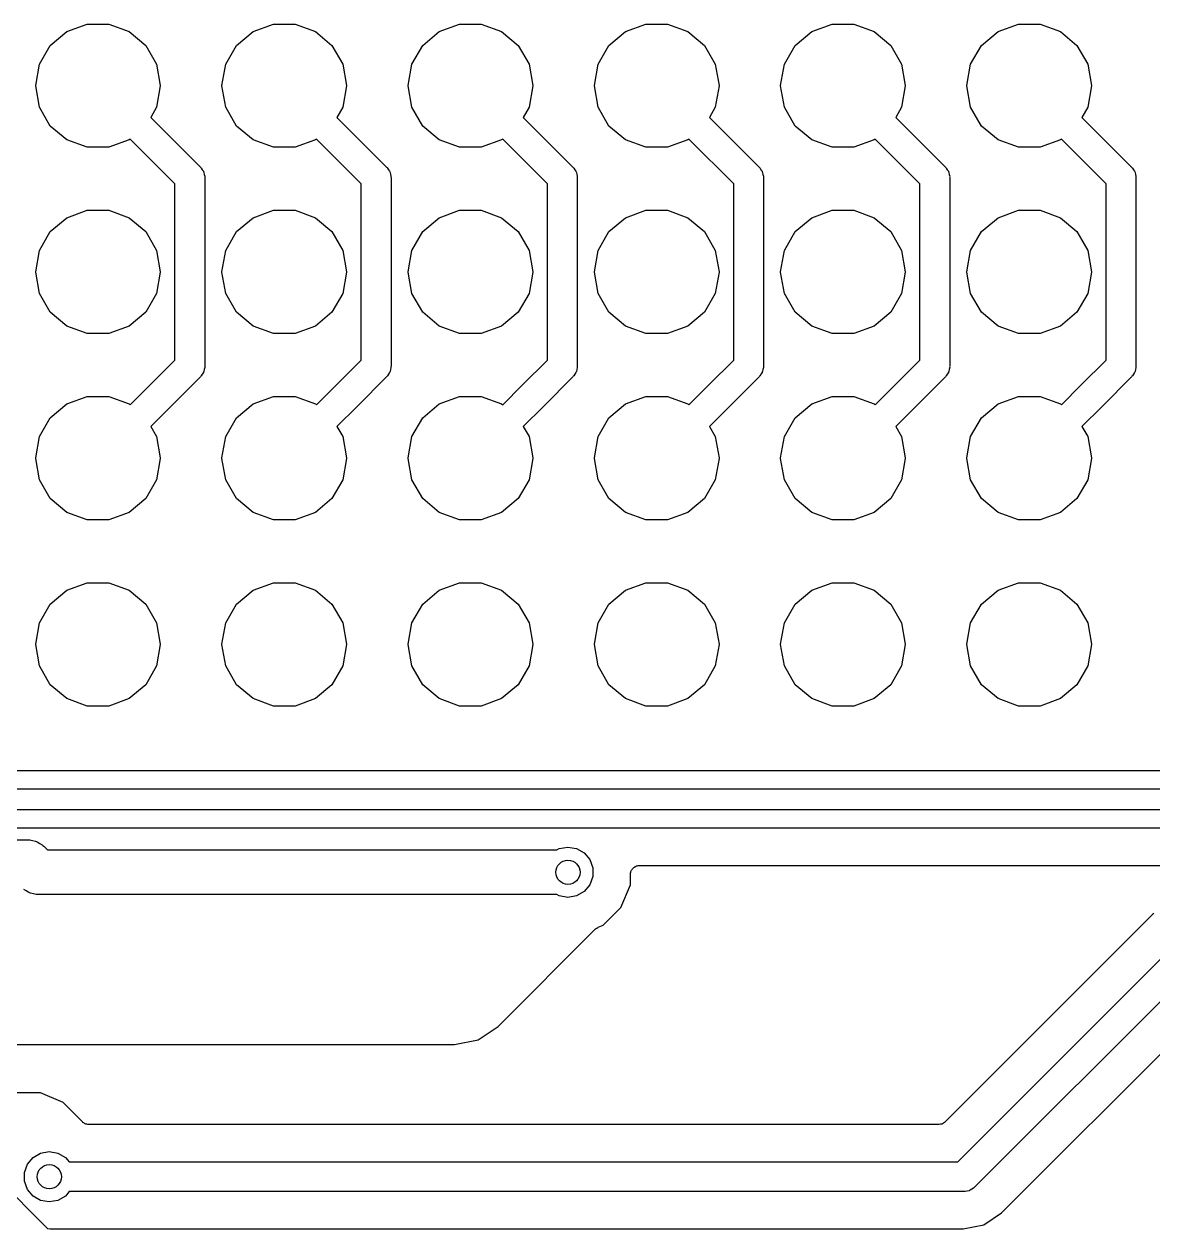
# Model space of a CAD drawing. Extents: x -71.9 to -7.4, y 11.1 to 59.4.
# Drawn here: x -39.74 to -24.34, y 42.18 to 58.61 of the extents above; entities that cross this region are included whole.
import ezdxf

# ---------------------------------------------------------------- set-up
doc = ezdxf.new("R2010")
doc.units = 0
doc.header["$MEASUREMENT"] = 0
doc.layers.add('BLACK', color=7, linetype='CONTINUOUS')

msp = doc.modelspace()

# ---------------------------------------------------------------- linework, layer by layer
at = {"layer": 'Black'}
for p, q in [((-39.3811, 58.3196), (-39.155, 58.5094)), ((-39.155, 58.5094), (-38.8776, 58.6103)), ((-38.8776, 58.6103), (-38.5824, 58.6103)), ((-38.5824, 58.6103), (-38.305, 58.5094)), ((-38.305, 58.5094), (-38.0789, 58.3196)), ((-36.8411, 58.3196), (-36.615, 58.5094)), ((-36.615, 58.5094), (-36.3376, 58.6103)), ((-36.3376, 58.6103), (-36.0424, 58.6103)), ((-36.0424, 58.6103), (-35.765, 58.5094)), ((-35.765, 58.5094), (-35.5389, 58.3196)), ((-34.3011, 58.3196), (-34.075, 58.5094)), ((-34.075, 58.5094), (-33.7976, 58.6103)), ((-33.7976, 58.6103), (-33.5024, 58.6103)), ((-33.5024, 58.6103), (-33.225, 58.5094)), ((-33.225, 58.5094), (-32.9989, 58.3196)), ((-31.7611, 58.3196), (-31.535, 58.5094)), ((-31.535, 58.5094), (-31.2576, 58.6103)), ((-31.2576, 58.6103), (-30.9624, 58.6103)), ((-30.9624, 58.6103), (-30.685, 58.5094)), ((-30.685, 58.5094), (-30.4589, 58.3196)), ((-29.2211, 58.3196), (-28.995, 58.5094)), ((-28.995, 58.5094), (-28.7176, 58.6103)), ((-28.7176, 58.6103), (-28.4224, 58.6103)), ((-28.4224, 58.6103), (-28.145, 58.5094)), ((-28.145, 58.5094), (-27.9189, 58.3196)), ((-26.6811, 58.3196), (-26.455, 58.5094)), ((-26.455, 58.5094), (-26.1776, 58.6103)), ((-26.1776, 58.6103), (-25.8824, 58.6103)), ((-25.8824, 58.6103), (-25.605, 58.5094)), ((-25.605, 58.5094), (-25.3789, 58.3196)), ((-39.5287, 58.064), (-39.3811, 58.3196)), ((-38.0789, 58.3196), (-37.9313, 58.064)), ((-36.9887, 58.064), (-36.8411, 58.3196)), ((-35.5389, 58.3196), (-35.3913, 58.064)), ((-34.4487, 58.064), (-34.3011, 58.3196)), ((-32.9989, 58.3196), (-32.8513, 58.064)), ((-31.9087, 58.064), (-31.7611, 58.3196)), ((-30.4589, 58.3196), (-30.3113, 58.064)), ((-29.3687, 58.064), (-29.2211, 58.3196)), ((-27.9189, 58.3196), (-27.7713, 58.064)), ((-26.8287, 58.064), (-26.6811, 58.3196)), ((-25.3789, 58.3196), (-25.2313, 58.064)), ((-39.58, 57.7732), (-39.5287, 58.064)), ((-37.9313, 58.064), (-37.88, 57.7732)), ((-37.04, 57.7732), (-36.9887, 58.064)), ((-35.3913, 58.064), (-35.34, 57.7732)), ((-34.5, 57.7732), (-34.4487, 58.064)), ((-32.8513, 58.064), (-32.8, 57.7732)), ((-31.96, 57.7732), (-31.9087, 58.064)), ((-30.3113, 58.064), (-30.26, 57.7732)), ((-29.42, 57.7732), (-29.3687, 58.064)), ((-27.7713, 58.064), (-27.72, 57.7732)), ((-26.88, 57.7732), (-26.8287, 58.064)), ((-25.2313, 58.064), (-25.18, 57.7732)), ((-39.58, 57.7668), (-39.58, 57.7732)), ((-39.5287, 57.476), (-39.58, 57.7668)), ((-37.88, 57.7668), (-37.9313, 57.476)), ((-37.88, 57.7732), (-37.88, 57.7668)), ((-37.04, 57.7668), (-37.04, 57.7732)), ((-36.9887, 57.476), (-37.04, 57.7668)), ((-35.34, 57.7668), (-35.3913, 57.476)), ((-35.34, 57.7732), (-35.34, 57.7668)), ((-34.5, 57.7668), (-34.5, 57.7732)), ((-34.4487, 57.476), (-34.5, 57.7668)), ((-32.8, 57.7668), (-32.8513, 57.476)), ((-32.8, 57.7732), (-32.8, 57.7668)), ((-31.96, 57.7668), (-31.96, 57.7732)), ((-31.9087, 57.476), (-31.96, 57.7668)), ((-30.26, 57.7668), (-30.3113, 57.476)), ((-30.26, 57.7732), (-30.26, 57.7668)), ((-29.42, 57.7668), (-29.42, 57.7732)), ((-29.3687, 57.476), (-29.42, 57.7668)), ((-27.72, 57.7668), (-27.7713, 57.476)), ((-27.72, 57.7732), (-27.72, 57.7668)), ((-26.88, 57.7668), (-26.88, 57.7732)), ((-26.8287, 57.476), (-26.88, 57.7668)), ((-25.18, 57.7668), (-25.2313, 57.476)), ((-25.18, 57.7732), (-25.18, 57.7668)), ((-39.3811, 57.2204), (-39.5287, 57.476)), ((-37.9313, 57.476), (-38.0108, 57.3382)), ((-36.8411, 57.2204), (-36.9887, 57.476)), ((-35.3913, 57.476), (-35.4708, 57.3382)), ((-34.3011, 57.2204), (-34.4487, 57.476)), ((-32.8513, 57.476), (-32.9308, 57.3382)), ((-31.7611, 57.2204), (-31.9087, 57.476)), ((-30.3113, 57.476), (-30.3908, 57.3382)), ((-29.2211, 57.2204), (-29.3687, 57.476)), ((-27.7713, 57.476), (-27.8508, 57.3382)), ((-26.6811, 57.2204), (-26.8287, 57.476)), ((-25.2313, 57.476), (-25.3108, 57.3382)), ((-39.155, 57.0306), (-39.3811, 57.2204)), ((-38.0108, 57.3382), (-37.3331, 56.6605)), ((-36.615, 57.0306), (-36.8411, 57.2204)), ((-35.4708, 57.3382), (-34.7931, 56.6605)), ((-34.075, 57.0306), (-34.3011, 57.2204)), ((-32.9308, 57.3382), (-32.2531, 56.6605)), ((-31.535, 57.0306), (-31.7611, 57.2204)), ((-30.3908, 57.3382), (-29.7131, 56.6605)), ((-28.995, 57.0306), (-29.2211, 57.2204)), ((-27.8508, 57.3382), (-27.1731, 56.6605)), ((-26.455, 57.0306), (-26.6811, 57.2204)), ((-25.3108, 57.3382), (-24.6331, 56.6605)), ((-38.8776, 56.9297), (-39.155, 57.0306)), ((-38.305, 57.0306), (-38.5824, 56.9297)), ((-38.2903, 57.0429), (-38.305, 57.0306)), ((-37.68, 56.4326), (-38.2903, 57.0429)), ((-36.3376, 56.9297), (-36.615, 57.0306)), ((-35.765, 57.0306), (-36.0424, 56.9297)), ((-35.7503, 57.0429), (-35.765, 57.0306)), ((-35.14, 56.4326), (-35.7503, 57.0429)), ((-33.7976, 56.9297), (-34.075, 57.0306)), ((-33.225, 57.0306), (-33.5024, 56.9297)), ((-33.2103, 57.0429), (-33.225, 57.0306)), ((-32.6, 56.4326), (-33.2103, 57.0429)), ((-31.2576, 56.9297), (-31.535, 57.0306)), ((-30.685, 57.0306), (-30.9624, 56.9297)), ((-30.6703, 57.0429), (-30.685, 57.0306)), ((-30.06, 56.4326), (-30.6703, 57.0429)), ((-28.7176, 56.9297), (-28.995, 57.0306)), ((-28.145, 57.0306), (-28.4224, 56.9297)), ((-28.1303, 57.0429), (-28.145, 57.0306)), ((-27.52, 56.4326), (-28.1303, 57.0429)), ((-26.1776, 56.9297), (-26.455, 57.0306)), ((-25.605, 57.0306), (-25.8824, 56.9297)), ((-25.5903, 57.0429), (-25.605, 57.0306)), ((-24.98, 56.4326), (-25.5903, 57.0429)), ((-38.5824, 56.9297), (-38.8776, 56.9297)), ((-36.0424, 56.9297), (-36.3376, 56.9297)), ((-33.5024, 56.9297), (-33.7976, 56.9297)), ((-30.9624, 56.9297), (-31.2576, 56.9297)), ((-28.4224, 56.9297), (-28.7176, 56.9297)), ((-25.8824, 56.9297), (-26.1776, 56.9297)), ((-37.3331, 56.6605), (-37.328, 56.6532)), ((-37.328, 56.6532), (-37.3211, 56.6474)), ((-37.3211, 56.6474), (-37.3079, 56.6244)), ((-37.3079, 56.6244), (-37.2926, 56.6027)), ((-37.2926, 56.6027), (-37.2903, 56.594)), ((-37.2903, 56.594), (-37.2859, 56.5863)), ((-37.2859, 56.5863), (-37.2812, 56.5601)), ((-37.2812, 56.5601), (-37.2744, 56.5345)), ((-37.2744, 56.5345), (-37.2752, 56.5256)), ((-34.7931, 56.6605), (-34.788, 56.6532)), ((-34.788, 56.6532), (-34.7811, 56.6474)), ((-34.7811, 56.6474), (-34.7679, 56.6244)), ((-34.7679, 56.6244), (-34.7526, 56.6027)), ((-34.7526, 56.6027), (-34.7503, 56.594)), ((-34.7503, 56.594), (-34.7459, 56.5863)), ((-34.7459, 56.5863), (-34.7412, 56.5601)), ((-34.7412, 56.5601), (-34.7344, 56.5345)), ((-34.7344, 56.5345), (-34.7352, 56.5256)), ((-32.2531, 56.6605), (-32.248, 56.6532)), ((-32.248, 56.6532), (-32.2411, 56.6474)), ((-32.2411, 56.6474), (-32.2279, 56.6244)), ((-32.2279, 56.6244), (-32.2126, 56.6027)), ((-32.2126, 56.6027), (-32.2103, 56.594)), ((-32.2103, 56.594), (-32.2059, 56.5863)), ((-32.2059, 56.5863), (-32.2012, 56.5601)), ((-32.2012, 56.5601), (-32.1944, 56.5345)), ((-32.1944, 56.5345), (-32.1952, 56.5256)), ((-29.7131, 56.6605), (-29.708, 56.6532)), ((-29.708, 56.6532), (-29.7011, 56.6474)), ((-29.7011, 56.6474), (-29.6879, 56.6244)), ((-29.6879, 56.6244), (-29.6726, 56.6027)), ((-29.6726, 56.6027), (-29.6703, 56.594)), ((-29.6703, 56.594), (-29.6659, 56.5863)), ((-29.6659, 56.5863), (-29.6612, 56.5601)), ((-29.6612, 56.5601), (-29.6544, 56.5345)), ((-29.6544, 56.5345), (-29.6552, 56.5256)), ((-27.1731, 56.6605), (-27.168, 56.6532)), ((-27.168, 56.6532), (-27.1611, 56.6474)), ((-27.1611, 56.6474), (-27.1479, 56.6244)), ((-27.1479, 56.6244), (-27.1326, 56.6027)), ((-27.1326, 56.6027), (-27.1303, 56.594)), ((-27.1303, 56.594), (-27.1259, 56.5863)), ((-27.1259, 56.5863), (-27.1212, 56.5601)), ((-27.1212, 56.5601), (-27.1144, 56.5345)), ((-27.1144, 56.5345), (-27.1152, 56.5256)), ((-24.6331, 56.6605), (-24.628, 56.6532)), ((-24.628, 56.6532), (-24.6211, 56.6474)), ((-24.6211, 56.6474), (-24.6079, 56.6244)), ((-24.6079, 56.6244), (-24.5926, 56.6027)), ((-24.5926, 56.6027), (-24.5903, 56.594)), ((-24.5903, 56.594), (-24.5859, 56.5863)), ((-24.5859, 56.5863), (-24.5812, 56.5601)), ((-24.5812, 56.5601), (-24.5744, 56.5345)), ((-24.5744, 56.5345), (-24.5752, 56.5256)), ((-37.68, 54.0274), (-37.68, 56.4326)), ((-37.2752, 56.5256), (-37.2736, 56.5168)), ((-37.2736, 56.5168), (-37.2736, 53.9432)), ((-35.14, 54.0274), (-35.14, 56.4326)), ((-34.7352, 56.5256), (-34.7336, 56.5168)), ((-34.7336, 56.5168), (-34.7336, 53.9432)), ((-32.6, 54.0274), (-32.6, 56.4326)), ((-32.1952, 56.5256), (-32.1936, 56.5168)), ((-32.1936, 56.5168), (-32.1936, 53.9432)), ((-30.06, 54.0274), (-30.06, 56.4326)), ((-29.6552, 56.5256), (-29.6536, 56.5168)), ((-29.6536, 56.5168), (-29.6536, 53.9432)), ((-27.52, 54.0274), (-27.52, 56.4326)), ((-27.1152, 56.5256), (-27.1136, 56.5168)), ((-27.1136, 56.5168), (-27.1136, 53.9432)), ((-24.98, 54.0274), (-24.98, 56.4326)), ((-24.5752, 56.5256), (-24.5736, 56.5168)), ((-24.5736, 56.5168), (-24.5736, 53.9432)), ((-39.155, 55.9694), (-38.8776, 56.0703)), ((-38.8776, 56.0703), (-38.5824, 56.0703)), ((-38.5824, 56.0703), (-38.305, 55.9694)), ((-36.615, 55.9694), (-36.3376, 56.0703)), ((-36.3376, 56.0703), (-36.0424, 56.0703)), ((-36.0424, 56.0703), (-35.765, 55.9694)), ((-34.075, 55.9694), (-33.7976, 56.0703)), ((-33.7976, 56.0703), (-33.5024, 56.0703)), ((-33.5024, 56.0703), (-33.225, 55.9694)), ((-31.535, 55.9694), (-31.2576, 56.0703)), ((-31.2576, 56.0703), (-30.9624, 56.0703)), ((-30.9624, 56.0703), (-30.685, 55.9694)), ((-28.995, 55.9694), (-28.7176, 56.0703)), ((-28.7176, 56.0703), (-28.4224, 56.0703)), ((-28.4224, 56.0703), (-28.145, 55.9694)), ((-26.455, 55.9694), (-26.1776, 56.0703)), ((-26.1776, 56.0703), (-25.8824, 56.0703)), ((-25.8824, 56.0703), (-25.605, 55.9694)), ((-39.3811, 55.7796), (-39.155, 55.9694)), ((-38.305, 55.9694), (-38.0789, 55.7796)), ((-36.8411, 55.7796), (-36.615, 55.9694)), ((-35.765, 55.9694), (-35.5389, 55.7796)), ((-34.3011, 55.7796), (-34.075, 55.9694)), ((-33.225, 55.9694), (-32.9989, 55.7796)), ((-31.7611, 55.7796), (-31.535, 55.9694)), ((-30.685, 55.9694), (-30.4589, 55.7796)), ((-29.2211, 55.7796), (-28.995, 55.9694)), ((-28.145, 55.9694), (-27.9189, 55.7796)), ((-26.6811, 55.7796), (-26.455, 55.9694)), ((-25.605, 55.9694), (-25.3789, 55.7796)), ((-39.5287, 55.524), (-39.3811, 55.7796)), ((-38.0789, 55.7796), (-37.9313, 55.524)), ((-36.9887, 55.524), (-36.8411, 55.7796)), ((-35.5389, 55.7796), (-35.3913, 55.524)), ((-34.4487, 55.524), (-34.3011, 55.7796)), ((-32.9989, 55.7796), (-32.8513, 55.524)), ((-31.9087, 55.524), (-31.7611, 55.7796)), ((-30.4589, 55.7796), (-30.3113, 55.524)), ((-29.3687, 55.524), (-29.2211, 55.7796)), ((-27.9189, 55.7796), (-27.7713, 55.524)), ((-26.8287, 55.524), (-26.6811, 55.7796)), ((-25.3789, 55.7796), (-25.2313, 55.524)), ((-39.58, 55.2332), (-39.5287, 55.524)), ((-37.9313, 55.524), (-37.88, 55.2332)), ((-37.04, 55.2332), (-36.9887, 55.524)), ((-35.3913, 55.524), (-35.34, 55.2332)), ((-34.5, 55.2332), (-34.4487, 55.524)), ((-32.8513, 55.524), (-32.8, 55.2332)), ((-31.96, 55.2332), (-31.9087, 55.524)), ((-30.3113, 55.524), (-30.26, 55.2332)), ((-29.42, 55.2332), (-29.3687, 55.524)), ((-27.7713, 55.524), (-27.72, 55.2332)), ((-26.88, 55.2332), (-26.8287, 55.524)), ((-25.2313, 55.524), (-25.18, 55.2332)), ((-39.58, 55.2268), (-39.58, 55.2332)), ((-39.5287, 54.936), (-39.58, 55.2268)), ((-37.88, 55.2268), (-37.9313, 54.936)), ((-37.88, 55.2332), (-37.88, 55.2268)), ((-37.04, 55.2268), (-37.04, 55.2332)), ((-36.9887, 54.936), (-37.04, 55.2268)), ((-35.34, 55.2268), (-35.3913, 54.936)), ((-35.34, 55.2332), (-35.34, 55.2268)), ((-34.5, 55.2268), (-34.5, 55.2332)), ((-34.4487, 54.936), (-34.5, 55.2268)), ((-32.8, 55.2268), (-32.8513, 54.936)), ((-32.8, 55.2332), (-32.8, 55.2268)), ((-31.96, 55.2268), (-31.96, 55.2332)), ((-31.9087, 54.936), (-31.96, 55.2268)), ((-30.26, 55.2268), (-30.3113, 54.936)), ((-30.26, 55.2332), (-30.26, 55.2268)), ((-29.42, 55.2268), (-29.42, 55.2332)), ((-29.3687, 54.936), (-29.42, 55.2268)), ((-27.72, 55.2268), (-27.7713, 54.936)), ((-27.72, 55.2332), (-27.72, 55.2268)), ((-26.88, 55.2268), (-26.88, 55.2332)), ((-26.8287, 54.936), (-26.88, 55.2268)), ((-25.18, 55.2268), (-25.2313, 54.936)), ((-25.18, 55.2332), (-25.18, 55.2268)), ((-39.3811, 54.6804), (-39.5287, 54.936)), ((-37.9313, 54.936), (-38.0789, 54.6804)), ((-36.8411, 54.6804), (-36.9887, 54.936)), ((-35.3913, 54.936), (-35.5389, 54.6804)), ((-34.3011, 54.6804), (-34.4487, 54.936)), ((-32.8513, 54.936), (-32.9989, 54.6804)), ((-31.7611, 54.6804), (-31.9087, 54.936)), ((-30.3113, 54.936), (-30.4589, 54.6804)), ((-29.2211, 54.6804), (-29.3687, 54.936)), ((-27.7713, 54.936), (-27.9189, 54.6804)), ((-26.6811, 54.6804), (-26.8287, 54.936)), ((-25.2313, 54.936), (-25.3789, 54.6804)), ((-39.155, 54.4906), (-39.3811, 54.6804)), ((-38.0789, 54.6804), (-38.305, 54.4906)), ((-36.615, 54.4906), (-36.8411, 54.6804)), ((-35.5389, 54.6804), (-35.765, 54.4906)), ((-34.075, 54.4906), (-34.3011, 54.6804)), ((-32.9989, 54.6804), (-33.225, 54.4906)), ((-31.535, 54.4906), (-31.7611, 54.6804)), ((-30.4589, 54.6804), (-30.685, 54.4906)), ((-28.995, 54.4906), (-29.2211, 54.6804)), ((-27.9189, 54.6804), (-28.145, 54.4906)), ((-26.455, 54.4906), (-26.6811, 54.6804)), ((-25.3789, 54.6804), (-25.605, 54.4906)), ((-38.8776, 54.3897), (-39.155, 54.4906)), ((-38.305, 54.4906), (-38.5824, 54.3897)), ((-36.3376, 54.3897), (-36.615, 54.4906)), ((-35.765, 54.4906), (-36.0424, 54.3897)), ((-33.7976, 54.3897), (-34.075, 54.4906)), ((-33.225, 54.4906), (-33.5024, 54.3897)), ((-31.2576, 54.3897), (-31.535, 54.4906)), ((-30.685, 54.4906), (-30.9624, 54.3897)), ((-28.7176, 54.3897), (-28.995, 54.4906)), ((-28.145, 54.4906), (-28.4224, 54.3897)), ((-26.1776, 54.3897), (-26.455, 54.4906)), ((-25.605, 54.4906), (-25.8824, 54.3897)), ((-38.5824, 54.3897), (-38.8776, 54.3897)), ((-36.0424, 54.3897), (-36.3376, 54.3897)), ((-33.5024, 54.3897), (-33.7976, 54.3897)), ((-30.9624, 54.3897), (-31.2576, 54.3897)), ((-28.4224, 54.3897), (-28.7176, 54.3897)), ((-25.8824, 54.3897), (-26.1776, 54.3897)), ((-38.0237, 53.6837), (-37.68, 54.0274)), ((-37.2812, 53.8999), (-37.2859, 53.8737)), ((-37.2744, 53.9255), (-37.2812, 53.8999)), ((-37.2736, 53.9432), (-37.2752, 53.9344)), ((-37.2752, 53.9344), (-37.2744, 53.9255)), ((-35.4837, 53.6837), (-35.14, 54.0274)), ((-34.7412, 53.8999), (-34.7459, 53.8737)), ((-34.7344, 53.9255), (-34.7412, 53.8999)), ((-34.7336, 53.9432), (-34.7352, 53.9344)), ((-34.7352, 53.9344), (-34.7344, 53.9255)), ((-32.9437, 53.6837), (-32.6, 54.0274)), ((-32.2012, 53.8999), (-32.2059, 53.8737)), ((-32.1944, 53.9255), (-32.2012, 53.8999)), ((-32.1936, 53.9432), (-32.1952, 53.9344)), ((-32.1952, 53.9344), (-32.1944, 53.9255)), ((-30.4037, 53.6837), (-30.06, 54.0274)), ((-29.6612, 53.8999), (-29.6659, 53.8737)), ((-29.6544, 53.9255), (-29.6612, 53.8999)), ((-29.6536, 53.9432), (-29.6552, 53.9344)), ((-29.6552, 53.9344), (-29.6544, 53.9255)), ((-27.8637, 53.6837), (-27.52, 54.0274)), ((-27.1212, 53.8999), (-27.1259, 53.8737)), ((-27.1144, 53.9255), (-27.1212, 53.8999)), ((-27.1136, 53.9432), (-27.1152, 53.9344)), ((-27.1152, 53.9344), (-27.1144, 53.9255)), ((-25.3237, 53.6837), (-24.98, 54.0274)), ((-24.5812, 53.8999), (-24.5859, 53.8737)), ((-24.5744, 53.9255), (-24.5812, 53.8999)), ((-24.5736, 53.9432), (-24.5752, 53.9344)), ((-24.5752, 53.9344), (-24.5744, 53.9255)), ((-37.3331, 53.7995), (-37.7363, 53.3963)), ((-37.328, 53.8068), (-37.3331, 53.7995)), ((-37.3211, 53.8126), (-37.328, 53.8068)), ((-37.3079, 53.8356), (-37.3211, 53.8126)), ((-37.2926, 53.8573), (-37.3079, 53.8356)), ((-37.2903, 53.866), (-37.2926, 53.8573)), ((-37.2859, 53.8737), (-37.2903, 53.866)), ((-34.7931, 53.7995), (-35.1963, 53.3963)), ((-34.788, 53.8068), (-34.7931, 53.7995)), ((-34.7811, 53.8126), (-34.788, 53.8068)), ((-34.7679, 53.8356), (-34.7811, 53.8126)), ((-34.7526, 53.8573), (-34.7679, 53.8356)), ((-34.7503, 53.866), (-34.7526, 53.8573)), ((-34.7459, 53.8737), (-34.7503, 53.866)), ((-32.2531, 53.7995), (-32.6563, 53.3963)), ((-32.248, 53.8068), (-32.2531, 53.7995)), ((-32.2411, 53.8126), (-32.248, 53.8068)), ((-32.2279, 53.8356), (-32.2411, 53.8126)), ((-32.2126, 53.8573), (-32.2279, 53.8356)), ((-32.2103, 53.866), (-32.2126, 53.8573)), ((-32.2059, 53.8737), (-32.2103, 53.866)), ((-29.7131, 53.7995), (-30.1163, 53.3963)), ((-29.708, 53.8068), (-29.7131, 53.7995)), ((-29.7011, 53.8126), (-29.708, 53.8068)), ((-29.6879, 53.8356), (-29.7011, 53.8126)), ((-29.6726, 53.8573), (-29.6879, 53.8356)), ((-29.6703, 53.866), (-29.6726, 53.8573)), ((-29.6659, 53.8737), (-29.6703, 53.866)), ((-27.1731, 53.7995), (-27.5763, 53.3963)), ((-27.168, 53.8068), (-27.1731, 53.7995)), ((-27.1611, 53.8126), (-27.168, 53.8068)), ((-27.1479, 53.8356), (-27.1611, 53.8126)), ((-27.1326, 53.8573), (-27.1479, 53.8356)), ((-27.1303, 53.866), (-27.1326, 53.8573)), ((-27.1259, 53.8737), (-27.1303, 53.866)), ((-24.6331, 53.7995), (-25.0363, 53.3963)), ((-24.628, 53.8068), (-24.6331, 53.7995)), ((-24.6211, 53.8126), (-24.628, 53.8068)), ((-24.6079, 53.8356), (-24.6211, 53.8126)), ((-24.5926, 53.8573), (-24.6079, 53.8356)), ((-24.5903, 53.866), (-24.5926, 53.8573)), ((-24.5859, 53.8737), (-24.5903, 53.866)), ((-38.2903, 53.417), (-38.0237, 53.6837)), ((-35.7503, 53.417), (-35.4837, 53.6837)), ((-33.2103, 53.417), (-32.9437, 53.6837)), ((-30.6703, 53.417), (-30.4037, 53.6837)), ((-28.1303, 53.417), (-27.8637, 53.6837)), ((-25.5903, 53.417), (-25.3237, 53.6837)), ((-39.3811, 53.2396), (-39.155, 53.4294)), ((-39.155, 53.4294), (-38.8776, 53.5303)), ((-38.8776, 53.5303), (-38.5824, 53.5303)), ((-38.5824, 53.5303), (-38.305, 53.4294)), ((-38.305, 53.4294), (-38.2903, 53.417)), ((-36.8411, 53.2396), (-36.615, 53.4294)), ((-36.615, 53.4294), (-36.3376, 53.5303)), ((-36.3376, 53.5303), (-36.0424, 53.5303)), ((-36.0424, 53.5303), (-35.765, 53.4294)), ((-35.765, 53.4294), (-35.7503, 53.417)), ((-34.3011, 53.2396), (-34.075, 53.4294)), ((-34.075, 53.4294), (-33.7976, 53.5303)), ((-33.7976, 53.5303), (-33.5024, 53.5303)), ((-33.5024, 53.5303), (-33.225, 53.4294)), ((-33.225, 53.4294), (-33.2103, 53.417)), ((-31.7611, 53.2396), (-31.535, 53.4294)), ((-31.535, 53.4294), (-31.2576, 53.5303)), ((-31.2576, 53.5303), (-30.9624, 53.5303)), ((-30.9624, 53.5303), (-30.685, 53.4294)), ((-30.685, 53.4294), (-30.6703, 53.417)), ((-29.2211, 53.2396), (-28.995, 53.4294)), ((-28.995, 53.4294), (-28.7176, 53.5303)), ((-28.7176, 53.5303), (-28.4224, 53.5303)), ((-28.4224, 53.5303), (-28.145, 53.4294)), ((-28.145, 53.4294), (-28.1303, 53.417)), ((-26.6811, 53.2396), (-26.455, 53.4294)), ((-26.455, 53.4294), (-26.1776, 53.5303)), ((-26.1776, 53.5303), (-25.8824, 53.5303)), ((-25.8824, 53.5303), (-25.605, 53.4294)), ((-25.605, 53.4294), (-25.5903, 53.417)), ((-37.7363, 53.3963), (-38.0108, 53.1218)), ((-35.1963, 53.3963), (-35.4708, 53.1218)), ((-32.6563, 53.3963), (-32.9308, 53.1218)), ((-30.1163, 53.3963), (-30.3908, 53.1218)), ((-27.5763, 53.3963), (-27.8508, 53.1218)), ((-25.0363, 53.3963), (-25.3108, 53.1218)), ((-39.5287, 52.984), (-39.3811, 53.2396)), ((-38.0108, 53.1218), (-37.9313, 52.984)), ((-36.9887, 52.984), (-36.8411, 53.2396)), ((-35.4708, 53.1218), (-35.3913, 52.984)), ((-34.4487, 52.984), (-34.3011, 53.2396)), ((-32.9308, 53.1218), (-32.8513, 52.984)), ((-31.9087, 52.984), (-31.7611, 53.2396)), ((-30.3908, 53.1218), (-30.3113, 52.984)), ((-29.3687, 52.984), (-29.2211, 53.2396)), ((-27.8508, 53.1218), (-27.7713, 52.984)), ((-26.8287, 52.984), (-26.6811, 53.2396)), ((-25.3108, 53.1218), (-25.2313, 52.984)), ((-39.58, 52.6932), (-39.5287, 52.984)), ((-37.9313, 52.984), (-37.88, 52.6932)), ((-37.04, 52.6932), (-36.9887, 52.984)), ((-35.3913, 52.984), (-35.34, 52.6932)), ((-34.5, 52.6932), (-34.4487, 52.984)), ((-32.8513, 52.984), (-32.8, 52.6932)), ((-31.96, 52.6932), (-31.9087, 52.984)), ((-30.3113, 52.984), (-30.26, 52.6932)), ((-29.42, 52.6932), (-29.3687, 52.984)), ((-27.7713, 52.984), (-27.72, 52.6932)), ((-26.88, 52.6932), (-26.8287, 52.984)), ((-25.2313, 52.984), (-25.18, 52.6932)), ((-39.58, 52.6868), (-39.58, 52.6932)), ((-39.5287, 52.396), (-39.58, 52.6868)), ((-37.88, 52.6868), (-37.9313, 52.396)), ((-37.88, 52.6932), (-37.88, 52.6868)), ((-37.04, 52.6868), (-37.04, 52.6932)), ((-36.9887, 52.396), (-37.04, 52.6868)), ((-35.34, 52.6868), (-35.3913, 52.396)), ((-35.34, 52.6932), (-35.34, 52.6868)), ((-34.5, 52.6868), (-34.5, 52.6932)), ((-34.4487, 52.396), (-34.5, 52.6868)), ((-32.8, 52.6868), (-32.8513, 52.396)), ((-32.8, 52.6932), (-32.8, 52.6868)), ((-31.96, 52.6868), (-31.96, 52.6932)), ((-31.9087, 52.396), (-31.96, 52.6868)), ((-30.26, 52.6868), (-30.3113, 52.396)), ((-30.26, 52.6932), (-30.26, 52.6868)), ((-29.42, 52.6868), (-29.42, 52.6932)), ((-29.3687, 52.396), (-29.42, 52.6868)), ((-27.72, 52.6868), (-27.7713, 52.396)), ((-27.72, 52.6932), (-27.72, 52.6868)), ((-26.88, 52.6868), (-26.88, 52.6932)), ((-26.8287, 52.396), (-26.88, 52.6868)), ((-25.18, 52.6868), (-25.2313, 52.396)), ((-25.18, 52.6932), (-25.18, 52.6868)), ((-39.3811, 52.1404), (-39.5287, 52.396)), ((-37.9313, 52.396), (-38.0789, 52.1404)), ((-36.8411, 52.1404), (-36.9887, 52.396)), ((-35.3913, 52.396), (-35.5389, 52.1404)), ((-34.3011, 52.1404), (-34.4487, 52.396)), ((-32.8513, 52.396), (-32.9989, 52.1404)), ((-31.7611, 52.1404), (-31.9087, 52.396)), ((-30.3113, 52.396), (-30.4589, 52.1404)), ((-29.2211, 52.1404), (-29.3687, 52.396)), ((-27.7713, 52.396), (-27.9189, 52.1404)), ((-26.6811, 52.1404), (-26.8287, 52.396)), ((-25.2313, 52.396), (-25.3789, 52.1404)), ((-39.155, 51.9506), (-39.3811, 52.1404)), ((-38.0789, 52.1404), (-38.305, 51.9506)), ((-36.615, 51.9506), (-36.8411, 52.1404)), ((-35.5389, 52.1404), (-35.765, 51.9506)), ((-34.075, 51.9506), (-34.3011, 52.1404)), ((-32.9989, 52.1404), (-33.225, 51.9506)), ((-31.535, 51.9506), (-31.7611, 52.1404)), ((-30.4589, 52.1404), (-30.685, 51.9506)), ((-28.995, 51.9506), (-29.2211, 52.1404)), ((-27.9189, 52.1404), (-28.145, 51.9506)), ((-26.455, 51.9506), (-26.6811, 52.1404)), ((-25.3789, 52.1404), (-25.605, 51.9506)), ((-38.8776, 51.8497), (-39.155, 51.9506)), ((-38.305, 51.9506), (-38.5824, 51.8497)), ((-36.3376, 51.8497), (-36.615, 51.9506)), ((-35.765, 51.9506), (-36.0424, 51.8497)), ((-33.7976, 51.8497), (-34.075, 51.9506)), ((-33.225, 51.9506), (-33.5024, 51.8497)), ((-31.2576, 51.8497), (-31.535, 51.9506)), ((-30.685, 51.9506), (-30.9624, 51.8497)), ((-28.7176, 51.8497), (-28.995, 51.9506)), ((-28.145, 51.9506), (-28.4224, 51.8497)), ((-26.1776, 51.8497), (-26.455, 51.9506)), ((-25.605, 51.9506), (-25.8824, 51.8497)), ((-38.5824, 51.8497), (-38.8776, 51.8497)), ((-36.0424, 51.8497), (-36.3376, 51.8497)), ((-33.5024, 51.8497), (-33.7976, 51.8497)), ((-30.9624, 51.8497), (-31.2576, 51.8497)), ((-28.4224, 51.8497), (-28.7176, 51.8497)), ((-25.8824, 51.8497), (-26.1776, 51.8497)), ((-39.155, 50.8894), (-38.8776, 50.9903)), ((-38.8776, 50.9903), (-38.5824, 50.9903)), ((-38.5824, 50.9903), (-38.305, 50.8894)), ((-36.615, 50.8894), (-36.3376, 50.9903)), ((-36.3376, 50.9903), (-36.0424, 50.9903)), ((-36.0424, 50.9903), (-35.765, 50.8894)), ((-34.075, 50.8894), (-33.7976, 50.9903)), ((-33.7976, 50.9903), (-33.5024, 50.9903)), ((-33.5024, 50.9903), (-33.225, 50.8894)), ((-31.535, 50.8894), (-31.2576, 50.9903)), ((-31.2576, 50.9903), (-30.9624, 50.9903)), ((-30.9624, 50.9903), (-30.685, 50.8894)), ((-28.995, 50.8894), (-28.7176, 50.9903)), ((-28.7176, 50.9903), (-28.4224, 50.9903)), ((-28.4224, 50.9903), (-28.145, 50.8894)), ((-26.455, 50.8894), (-26.1776, 50.9903)), ((-26.1776, 50.9903), (-25.8824, 50.9903)), ((-25.8824, 50.9903), (-25.605, 50.8894)), ((-39.3811, 50.6996), (-39.155, 50.8894)), ((-38.305, 50.8894), (-38.0789, 50.6996)), ((-36.8411, 50.6996), (-36.615, 50.8894)), ((-35.765, 50.8894), (-35.5389, 50.6996)), ((-34.3011, 50.6996), (-34.075, 50.8894)), ((-33.225, 50.8894), (-32.9989, 50.6996)), ((-31.7611, 50.6996), (-31.535, 50.8894)), ((-30.685, 50.8894), (-30.4589, 50.6996)), ((-29.2211, 50.6996), (-28.995, 50.8894)), ((-28.145, 50.8894), (-27.9189, 50.6996)), ((-26.6811, 50.6996), (-26.455, 50.8894)), ((-25.605, 50.8894), (-25.3789, 50.6996)), ((-39.5287, 50.444), (-39.3811, 50.6996)), ((-38.0789, 50.6996), (-37.9313, 50.444)), ((-36.9887, 50.444), (-36.8411, 50.6996)), ((-35.5389, 50.6996), (-35.3913, 50.444)), ((-34.4487, 50.444), (-34.3011, 50.6996)), ((-32.9989, 50.6996), (-32.8513, 50.444)), ((-31.9087, 50.444), (-31.7611, 50.6996)), ((-30.4589, 50.6996), (-30.3113, 50.444)), ((-29.3687, 50.444), (-29.2211, 50.6996)), ((-27.9189, 50.6996), (-27.7713, 50.444)), ((-26.8287, 50.444), (-26.6811, 50.6996)), ((-25.3789, 50.6996), (-25.2313, 50.444)), ((-39.58, 50.1532), (-39.5287, 50.444)), ((-37.9313, 50.444), (-37.88, 50.1532)), ((-37.04, 50.1532), (-36.9887, 50.444)), ((-35.3913, 50.444), (-35.34, 50.1532)), ((-34.5, 50.1532), (-34.4487, 50.444)), ((-32.8513, 50.444), (-32.8, 50.1532)), ((-31.96, 50.1532), (-31.9087, 50.444)), ((-30.3113, 50.444), (-30.26, 50.1532)), ((-29.42, 50.1532), (-29.3687, 50.444)), ((-27.7713, 50.444), (-27.72, 50.1532)), ((-26.88, 50.1532), (-26.8287, 50.444)), ((-25.2313, 50.444), (-25.18, 50.1532)), ((-39.58, 50.1468), (-39.58, 50.1532)), ((-39.5287, 49.856), (-39.58, 50.1468)), ((-37.88, 50.1468), (-37.9313, 49.856)), ((-37.88, 50.1532), (-37.88, 50.1468)), ((-37.04, 50.1468), (-37.04, 50.1532)), ((-36.9887, 49.856), (-37.04, 50.1468)), ((-35.34, 50.1468), (-35.3913, 49.856)), ((-35.34, 50.1532), (-35.34, 50.1468)), ((-34.5, 50.1468), (-34.5, 50.1532)), ((-34.4487, 49.856), (-34.5, 50.1468)), ((-32.8, 50.1468), (-32.8513, 49.856)), ((-32.8, 50.1532), (-32.8, 50.1468)), ((-31.96, 50.1468), (-31.96, 50.1532)), ((-31.9087, 49.856), (-31.96, 50.1468)), ((-30.26, 50.1468), (-30.3113, 49.856)), ((-30.26, 50.1532), (-30.26, 50.1468)), ((-29.42, 50.1468), (-29.42, 50.1532)), ((-29.3687, 49.856), (-29.42, 50.1468)), ((-27.72, 50.1468), (-27.7713, 49.856)), ((-27.72, 50.1532), (-27.72, 50.1468)), ((-26.88, 50.1468), (-26.88, 50.1532)), ((-26.8287, 49.856), (-26.88, 50.1468)), ((-25.18, 50.1468), (-25.2313, 49.856)), ((-25.18, 50.1532), (-25.18, 50.1468)), ((-39.3811, 49.6004), (-39.5287, 49.856)), ((-37.9313, 49.856), (-38.0789, 49.6004)), ((-36.8411, 49.6004), (-36.9887, 49.856)), ((-35.3913, 49.856), (-35.5389, 49.6004)), ((-34.3011, 49.6004), (-34.4487, 49.856)), ((-32.8513, 49.856), (-32.9989, 49.6004)), ((-31.7611, 49.6004), (-31.9087, 49.856)), ((-30.3113, 49.856), (-30.4589, 49.6004)), ((-29.2211, 49.6004), (-29.3687, 49.856)), ((-27.7713, 49.856), (-27.9189, 49.6004)), ((-26.6811, 49.6004), (-26.8287, 49.856)), ((-25.2313, 49.856), (-25.3789, 49.6004)), ((-39.155, 49.4106), (-39.3811, 49.6004)), ((-38.0789, 49.6004), (-38.305, 49.4106)), ((-36.615, 49.4106), (-36.8411, 49.6004)), ((-35.5389, 49.6004), (-35.765, 49.4106)), ((-34.075, 49.4106), (-34.3011, 49.6004)), ((-32.9989, 49.6004), (-33.225, 49.4106)), ((-31.535, 49.4106), (-31.7611, 49.6004)), ((-30.4589, 49.6004), (-30.685, 49.4106)), ((-28.995, 49.4106), (-29.2211, 49.6004)), ((-27.9189, 49.6004), (-28.145, 49.4106)), ((-26.455, 49.4106), (-26.6811, 49.6004)), ((-25.3789, 49.6004), (-25.605, 49.4106)), ((-38.8776, 49.3097), (-39.155, 49.4106)), ((-38.5824, 49.3097), (-38.8776, 49.3097)), ((-38.305, 49.4106), (-38.5824, 49.3097)), ((-36.3376, 49.3097), (-36.615, 49.4106)), ((-36.0424, 49.3097), (-36.3376, 49.3097)), ((-35.765, 49.4106), (-36.0424, 49.3097)), ((-33.7976, 49.3097), (-34.075, 49.4106)), ((-33.5024, 49.3097), (-33.7976, 49.3097)), ((-33.225, 49.4106), (-33.5024, 49.3097)), ((-31.2576, 49.3097), (-31.535, 49.4106)), ((-30.9624, 49.3097), (-31.2576, 49.3097)), ((-30.685, 49.4106), (-30.9624, 49.3097)), ((-28.7176, 49.3097), (-28.995, 49.4106)), ((-28.4224, 49.3097), (-28.7176, 49.3097)), ((-28.145, 49.4106), (-28.4224, 49.3097)), ((-26.1776, 49.3097), (-26.455, 49.4106)), ((-25.8824, 49.3097), (-26.1776, 49.3097)), ((-25.605, 49.4106), (-25.8824, 49.3097)), ((-52.052, 48.4317), (-20.9642, 48.4317)), ((-21.0168, 48.1777), (-52.1046, 48.1777)), ((-52.2958, 47.8983), (-21.6957, 47.8983)), ((-21.7483, 47.6443), (-51.6659, 47.6443)), ((-45.5373, 47.4868), (-39.6865, 47.4868)), ((-39.6865, 47.4868), (-39.6733, 47.4845)), ((-39.6733, 47.4845), (-39.6599, 47.4856)), ((-39.6599, 47.4856), (-39.6215, 47.4753)), ((-39.6215, 47.4753), (-39.5823, 47.4684)), ((-39.5823, 47.4684), (-39.5706, 47.4617)), ((-39.5706, 47.4617), (-39.5577, 47.4582)), ((-39.5577, 47.4582), (-39.5251, 47.4354)), ((-39.5251, 47.4354), (-39.4906, 47.4155)), ((-39.4906, 47.4155), (-39.482, 47.4052)), ((-39.482, 47.4052), (-39.471, 47.3975)), ((-39.471, 47.3975), (-39.4205, 47.3471)), ((-39.4205, 47.3471), (-32.4705, 47.3471)), ((-32.4705, 47.3471), (-32.4382, 47.3658)), ((-32.4382, 47.3658), (-32.3205, 47.3865)), ((-32.3205, 47.3865), (-32.2028, 47.3658)), ((-32.2028, 47.3658), (-32.0992, 47.306)), ((-32.0992, 47.306), (-32.0224, 47.2144)), ((-32.0224, 47.2144), (-31.9815, 47.1021)), ((-31.9815, 47.1021), (-31.9815, 46.9825)), ((-31.4697, 46.8723), (-31.4696, 47.0094)), ((-31.4696, 47.0094), (-31.4677, 47.0203)), ((-31.4677, 47.0313), (-31.4639, 47.0418)), ((-31.4677, 47.0203), (-31.4677, 47.0313)), ((-31.4639, 47.0418), (-31.4619, 47.0528)), ((-31.4619, 47.0528), (-31.4564, 47.0624)), ((-31.4564, 47.0624), (-31.4526, 47.0728)), ((-31.4526, 47.0728), (-31.4454, 47.0813)), ((-31.4454, 47.0813), (-31.4398, 47.091)), ((-31.4398, 47.091), (-31.4314, 47.0981)), ((-31.4314, 47.0981), (-31.4243, 47.1066)), ((-31.4243, 47.1066), (-31.4146, 47.1122)), ((-31.4146, 47.1122), (-31.406, 47.1193)), ((-31.406, 47.1193), (-31.3956, 47.1231)), ((-31.3956, 47.1231), (-31.3861, 47.1286)), ((-31.3861, 47.1286), (-31.3751, 47.1306)), ((-31.3751, 47.1306), (-31.3646, 47.1344)), ((-31.3646, 47.1344), (-31.3535, 47.1344)), ((-31.3535, 47.1344), (-31.3426, 47.1363)), ((-31.3426, 47.1363), (-23.6926, 47.1363)), ((-32.0224, 46.8702), (-32.0992, 46.7786)), ((-31.9815, 46.9825), (-32.0224, 46.8702)), ((-31.5996, 46.5597), (-31.4697, 46.8723)), ((-39.7082, 46.7889), (-39.7427, 46.8088)), ((-39.6756, 46.7661), (-39.7082, 46.7889)), ((-39.6627, 46.7626), (-39.6756, 46.7661)), ((-39.651, 46.7559), (-39.6627, 46.7626)), ((-39.6118, 46.749), (-39.651, 46.7559)), ((-39.5734, 46.7387), (-39.6118, 46.749)), ((-39.56, 46.7398), (-39.5734, 46.7387)), ((-39.5468, 46.7375), (-39.56, 46.7398)), ((-32.4705, 46.7375), (-39.5468, 46.7375)), ((-32.4382, 46.7188), (-32.4705, 46.7375)), ((-32.3205, 46.6981), (-32.4382, 46.7188)), ((-32.2028, 46.7188), (-32.3205, 46.6981)), ((-32.0992, 46.7786), (-32.2028, 46.7188)), ((-31.8391, 46.3205), (-31.5996, 46.5597)), ((-24.3453, 46.4695), (-27.1771, 43.6378)), ((-24.3302, 46.4797), (-24.3453, 46.4695)), ((-33.2736, 44.9397), (-31.9485, 46.2648)), ((-31.9485, 46.2648), (-31.9462, 46.2665)), ((-31.9462, 46.2665), (-31.9444, 46.2687)), ((-31.9444, 46.2687), (-31.9282, 46.2791)), ((-31.9282, 46.2791), (-31.9124, 46.2901)), ((-31.9124, 46.2901), (-31.9096, 46.2909)), ((-31.9096, 46.2909), (-31.9072, 46.2924)), ((-31.9072, 46.2924), (-31.8391, 46.3205)), ((-27.0039, 43.0926), (-23.9773, 46.1192)), ((-23.7494, 45.7723), (-26.776, 42.7457)), ((-26.408, 42.3953), (-23.7781, 45.0252)), ((-33.5471, 44.757), (-33.2736, 44.9397)), ((-33.8697, 44.6928), (-33.5471, 44.757)), ((-39.8643, 44.6928), (-33.8697, 44.6928)), ((-39.5165, 44.0323), (-39.855, 44.0325)), ((-39.2039, 43.9024), (-39.5165, 44.0323)), ((-38.9548, 43.6529), (-39.2039, 43.9024)), ((-38.9478, 43.6419), (-38.9548, 43.6529)), ((-38.9411, 43.6368), (-38.9478, 43.6419)), ((-38.9357, 43.6303), (-38.9411, 43.6368)), ((-38.9237, 43.6234), (-38.9357, 43.6303)), ((-38.9128, 43.615), (-38.9237, 43.6234)), ((-38.9048, 43.6125), (-38.9128, 43.615)), ((-38.8975, 43.6083), (-38.9048, 43.6125)), ((-38.8839, 43.6059), (-38.8975, 43.6083)), ((-38.8707, 43.6017), (-38.8839, 43.6059)), ((-38.8623, 43.6021), (-38.8707, 43.6017)), ((-38.8541, 43.6006), (-38.8623, 43.6021)), ((-27.2669, 43.6006), (-38.8541, 43.6006)), ((-27.2614, 43.6016), (-27.2669, 43.6006)), ((-27.2558, 43.6011), (-27.2614, 43.6016)), ((-27.2398, 43.6054), (-27.2558, 43.6011)), ((-27.2235, 43.6083), (-27.2398, 43.6054)), ((-27.2186, 43.6111), (-27.2235, 43.6083)), ((-27.2132, 43.6125), (-27.2186, 43.6111)), ((-27.1996, 43.622), (-27.2132, 43.6125)), ((-27.1853, 43.6303), (-27.1996, 43.622)), ((-27.1817, 43.6346), (-27.1853, 43.6303)), ((-27.1771, 43.6378), (-27.1817, 43.6346)), ((-39.5121, 43.2129), (-39.3944, 43.2336)), ((-39.3944, 43.2336), (-39.2767, 43.2129)), ((-39.7334, 42.9492), (-39.6925, 43.0615)), ((-39.6925, 43.0615), (-39.6157, 43.1531)), ((-39.6157, 43.1531), (-39.5121, 43.2129)), ((-39.2767, 43.2129), (-39.1731, 43.1531)), ((-39.1731, 43.1531), (-39.1224, 43.0926)), ((-39.1224, 43.0926), (-27.0039, 43.0926)), ((-39.7334, 42.8296), (-39.7334, 42.9492)), ((-40.1183, 42.8847), (-39.4193, 42.1856)), ((-39.6925, 42.7173), (-39.7334, 42.8296)), ((-26.7891, 42.7337), (-26.8121, 42.7205)), ((-26.7833, 42.7406), (-26.7891, 42.7337)), ((-26.776, 42.7457), (-26.7833, 42.7406)), ((-39.6157, 42.6257), (-39.6925, 42.7173)), ((-39.5121, 42.5659), (-39.6157, 42.6257)), ((-39.3944, 42.5452), (-39.5121, 42.5659)), ((-39.2767, 42.5659), (-39.3944, 42.5452)), ((-39.1731, 42.6257), (-39.2767, 42.5659)), ((-39.1224, 42.6862), (-39.1731, 42.6257)), ((-26.9197, 42.6862), (-39.1224, 42.6862)), ((-26.9109, 42.6878), (-26.9197, 42.6862)), ((-26.902, 42.687), (-26.9109, 42.6878)), ((-26.8764, 42.6938), (-26.902, 42.687)), ((-26.8502, 42.6985), (-26.8764, 42.6938)), ((-26.8425, 42.7029), (-26.8502, 42.6985)), ((-26.8338, 42.7052), (-26.8425, 42.7029)), ((-26.8121, 42.7205), (-26.8338, 42.7052)), ((-26.6485, 42.2346), (-26.408, 42.3953)), ((-26.9322, 42.1782), (-26.6485, 42.2346)), ((-39.4193, 42.1856), (-39.3819, 42.1782)), ((-39.3819, 42.1782), (-26.9322, 42.1782))]:
    msp.add_line(p, q, dxfattribs=at)
for centre in [(-32.3205, 47.0423), (-39.3944, 42.8894)]:
    msp.add_circle(centre, 0.1651, dxfattribs=at)

doc.saveas('drawing.dxf')
